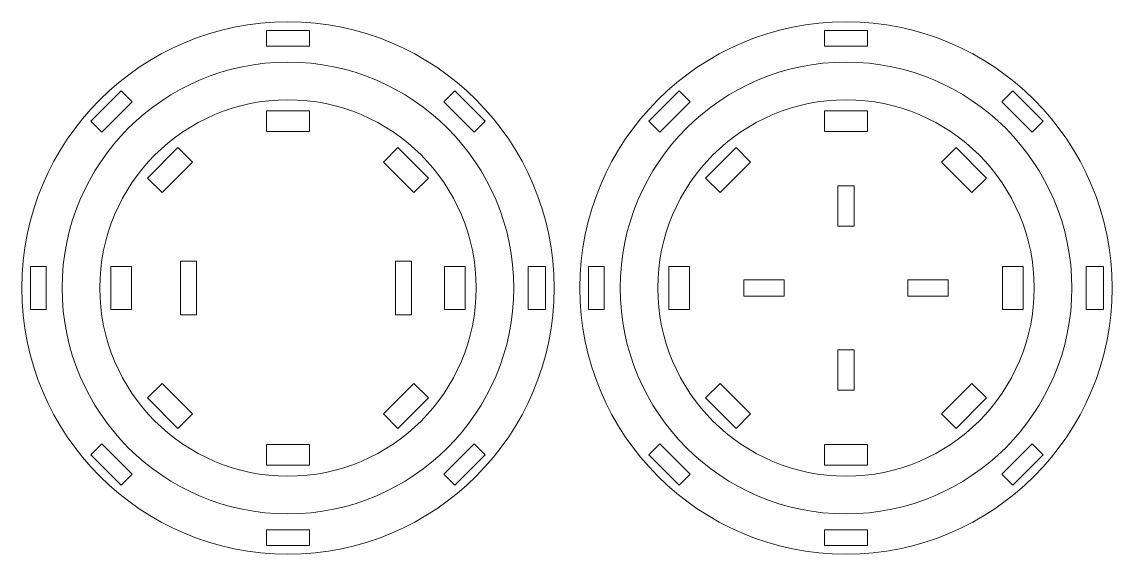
# Model space of a CAD drawing. Header units: millimetres. Extents: x -315 to 314, y -523 to 526.
# Drawn here: x -98.9 to 306.6, y -268.2 to -70.2 of the extents above; entities that cross this region are included whole.
import ezdxf

# ---------------------------------------------------------------- set-up
doc = ezdxf.new("R2010")
doc.units = ezdxf.units.MM
doc.header["$MEASUREMENT"] = 0
doc.layers.add('Camada 1', color=7, linetype='Continuous')

msp = doc.modelspace()

# ---------------------------------------------------------------- linework, layer by layer
at = {"layer": 'Camada 1', "color": 250, "lineweight": 20}
for points in [[(0.0743, -70.2423), (-54.6018, -70.2422), (-98.9257, -114.5659), (-98.9258, -169.242), (-98.9258, -169.242), (-98.9259, -223.9181), (-54.6023, -268.242), (0.0738, -268.2422), (0.0738, -268.2422), (54.7498, -268.2424), (99.0738, -223.9189), (99.0741, -169.2423), (99.0741, -169.2423), (99.0741, -114.5662), (54.7504, -70.2424), (0.0743, -70.2423)], [(207.641, -70.2423), (152.9649, -70.2422), (108.641, -114.5659), (108.6409, -169.242), (108.6409, -169.242), (108.6408, -223.9181), (152.9644, -268.242), (207.6405, -268.2422), (207.6405, -268.2422), (262.3165, -268.2424), (306.6405, -223.9189), (306.6408, -169.2423), (306.6408, -169.2423), (306.6408, -114.5662), (262.3171, -70.2424), (207.641, -70.2423)], [(8.0741, -79.2926), (8.0741, -79.2926), (-7.9258, -79.2926), (-7.9258, -79.2926), (-7.9258, -79.2926), (-7.9258, -79.2926), (-7.9258, -73.4978), (-7.9258, -73.4978), (-7.9258, -73.4978), (-7.9258, -73.4978), (8.0741, -73.4978), (8.0741, -73.4978), (8.0741, -73.4978), (8.0741, -73.4978), (8.0741, -79.2926), (8.0741, -79.2926)], [(215.6408, -79.2926), (215.6408, -79.2926), (199.6409, -79.2926), (199.6409, -79.2926), (199.6409, -79.2926), (199.6409, -79.2926), (199.6409, -73.4978), (199.6409, -73.4978), (199.6409, -73.4978), (199.6409, -73.4978), (215.6408, -73.4978), (215.6408, -73.4978), (215.6408, -73.4978), (215.6408, -73.4978), (215.6408, -79.2926), (215.6408, -79.2926)], [(-83.9258, -169.2421), (-83.9257, -122.8502), (-46.3176, -85.2422), (0.0743, -85.2423), (0.0743, -85.2423), (46.4661, -85.2424), (84.0741, -122.8504), (84.0741, -169.2427), (84.0741, -169.2427), (84.0739, -215.6345), (46.4656, -253.2424), (0.0739, -253.2422), (0.0739, -253.2422), (-46.318, -253.242), (-83.9259, -215.6339), (-83.9258, -169.2421)], [(123.6409, -169.2421), (123.641, -122.8502), (161.2491, -85.2422), (207.641, -85.2423), (207.641, -85.2423), (254.0328, -85.2424), (291.6408, -122.8504), (291.6408, -169.2427), (291.6408, -169.2427), (291.6406, -215.6345), (254.0323, -253.2424), (207.6406, -253.2422), (207.6406, -253.2422), (161.2487, -253.242), (123.6408, -215.6339), (123.6409, -169.2421)], [(-69.1867, -111.2951), (-69.1867, -111.2951), (-73.2842, -107.1976), (-73.2842, -107.1976), (-73.2842, -107.1976), (-73.2842, -107.1976), (-61.9705, -95.8839), (-61.9705, -95.8839), (-61.9705, -95.8839), (-61.9705, -95.8839), (-57.873, -99.9814), (-57.873, -99.9814), (-57.873, -99.9814), (-57.873, -99.9814), (-69.1867, -111.2951), (-69.1867, -111.2951)], [(69.335, -111.2951), (69.335, -111.2951), (58.0213, -99.9814), (58.0213, -99.9814), (58.0213, -99.9814), (58.0213, -99.9814), (62.1188, -95.8839), (62.1188, -95.8839), (62.1188, -95.8839), (62.1188, -95.8839), (73.4325, -107.1976), (73.4325, -107.1976), (73.4325, -107.1976), (73.4325, -107.1976), (69.335, -111.2951), (69.335, -111.2951)], [(138.38, -111.2951), (138.38, -111.2951), (134.2825, -107.1976), (134.2825, -107.1976), (134.2825, -107.1976), (134.2825, -107.1976), (145.5962, -95.8839), (145.5962, -95.8839), (145.5962, -95.8839), (145.5962, -95.8839), (149.6937, -99.9814), (149.6937, -99.9814), (149.6937, -99.9814), (149.6937, -99.9814), (138.38, -111.2951), (138.38, -111.2951)], [(276.9017, -111.2951), (276.9017, -111.2951), (265.588, -99.9814), (265.588, -99.9814), (265.588, -99.9814), (265.588, -99.9814), (269.6855, -95.8839), (269.6855, -95.8839), (269.6855, -95.8839), (269.6855, -95.8839), (280.9992, -107.1976), (280.9992, -107.1976), (280.9992, -107.1976), (280.9992, -107.1976), (276.9017, -111.2951), (276.9017, -111.2951)], [(0.0742, -99.2423), (-38.5856, -99.2422), (-69.9257, -130.5822), (-69.9258, -169.242), (-69.9258, -169.242), (-69.9259, -207.9019), (-38.586, -239.242), (0.0738, -239.2422), (0.0738, -239.2422), (38.7337, -239.2424), (70.0739, -207.9025), (70.0741, -169.2422), (70.0741, -169.2422), (70.0741, -130.5824), (38.7341, -99.2424), (0.0742, -99.2423)], [(277.6408, -169.2422), (277.6408, -130.5824), (246.3008, -99.2424), (207.6409, -99.2423), (207.6409, -99.2423), (168.9811, -99.2422), (137.641, -130.5822), (137.6409, -169.242), (137.6409, -169.242), (137.6408, -207.9019), (168.9807, -239.242), (207.6405, -239.2422), (207.6405, -239.2422), (246.3004, -239.2424), (277.6406, -207.9025), (277.6408, -169.2422)], [(8.0741, -110.9868), (8.0741, -110.9868), (-7.9258, -110.9868), (-7.9258, -110.9868), (-7.9258, -110.9868), (-7.9258, -110.9868), (-7.9258, -103.392), (-7.9258, -103.392), (-7.9258, -103.392), (-7.9258, -103.392), (8.0741, -103.392), (8.0741, -103.392), (8.0741, -103.392), (8.0741, -103.392), (8.0741, -110.9868), (8.0741, -110.9868)], [(215.6408, -110.9868), (215.6408, -110.9868), (199.6409, -110.9868), (199.6409, -110.9868), (199.6409, -110.9868), (199.6409, -110.9868), (199.6409, -103.392), (199.6409, -103.392), (199.6409, -103.392), (199.6409, -103.392), (215.6408, -103.392), (215.6408, -103.392), (215.6408, -103.392), (215.6408, -103.392), (215.6408, -110.9868), (215.6408, -110.9868)], [(-35.4618, -122.3926), (-35.4618, -122.3926), (-46.7755, -133.7063), (-46.7755, -133.7063), (-46.7755, -133.7063), (-46.7755, -133.7063), (-52.1458, -128.336), (-52.1458, -128.336), (-52.1458, -128.336), (-52.1458, -128.336), (-40.8321, -117.0223), (-40.8321, -117.0223), (-40.8321, -117.0223), (-40.8321, -117.0223), (-35.4618, -122.3926), (-35.4618, -122.3926)], [(46.9238, -133.7063), (46.9238, -133.7063), (35.6101, -122.3926), (35.6101, -122.3926), (35.6101, -122.3926), (35.6101, -122.3926), (40.9804, -117.0223), (40.9804, -117.0223), (40.9804, -117.0223), (40.9804, -117.0223), (52.2941, -128.336), (52.2941, -128.336), (52.2941, -128.336), (52.2941, -128.336), (46.9238, -133.7063), (46.9238, -133.7063)], [(172.1049, -122.3926), (172.1049, -122.3926), (160.7912, -133.7063), (160.7912, -133.7063), (160.7912, -133.7063), (160.7912, -133.7063), (155.4209, -128.336), (155.4209, -128.336), (155.4209, -128.336), (155.4209, -128.336), (166.7346, -117.0223), (166.7346, -117.0223), (166.7346, -117.0223), (166.7346, -117.0223), (172.1049, -122.3926), (172.1049, -122.3926)], [(254.4905, -133.7063), (254.4905, -133.7063), (243.1768, -122.3926), (243.1768, -122.3926), (243.1768, -122.3926), (243.1768, -122.3926), (248.5471, -117.0223), (248.5471, -117.0223), (248.5471, -117.0223), (248.5471, -117.0223), (259.8608, -128.336), (259.8608, -128.336), (259.8608, -128.336), (259.8608, -128.336), (254.4905, -133.7063), (254.4905, -133.7063)], [(210.6408, -131.2423), (210.6408, -131.2423), (210.6408, -146.2423), (210.6408, -146.2423), (210.6408, -146.2423), (210.6408, -146.2423), (204.6409, -146.2423), (204.6409, -146.2423), (204.6409, -146.2423), (204.6409, -146.2423), (204.6409, -131.2423), (204.6409, -131.2423), (204.6409, -131.2423), (204.6409, -131.2423), (210.6408, -131.2423), (210.6408, -131.2423)], [(-95.6703, -161.2423), (-95.6703, -161.2423), (-89.8755, -161.2423), (-89.8755, -161.2423), (-89.8755, -161.2423), (-89.8755, -161.2423), (-89.8755, -177.2422), (-89.8755, -177.2422), (-89.8755, -177.2422), (-89.8755, -177.2422), (-95.6703, -177.2422), (-95.6703, -177.2422), (-95.6703, -177.2422), (-95.6703, -177.2422), (-95.6703, -161.2423), (-95.6703, -161.2423)], [(-58.1813, -161.2423), (-58.1813, -161.2423), (-58.1813, -177.2422), (-58.1813, -177.2422), (-58.1813, -177.2422), (-58.1813, -177.2422), (-65.7761, -177.2422), (-65.7761, -177.2422), (-65.7761, -177.2422), (-65.7761, -177.2422), (-65.7761, -161.2423), (-65.7761, -161.2423), (-65.7761, -161.2423), (-65.7761, -161.2423), (-58.1813, -161.2423), (-58.1813, -161.2423)], [(-39.9258, -159.2423), (-39.9258, -159.2423), (-33.9258, -159.2423), (-33.9258, -159.2423), (-33.9258, -159.2423), (-33.9258, -159.2423), (-33.9258, -179.2422), (-33.9258, -179.2422), (-33.9258, -179.2422), (-33.9258, -179.2422), (-39.9258, -179.2422), (-39.9258, -179.2422), (-39.9258, -179.2422), (-39.9258, -179.2422), (-39.9258, -159.2423), (-39.9258, -159.2423)], [(40.0741, -179.2422), (40.0741, -179.2422), (40.0741, -159.2423), (40.0741, -159.2423), (40.0741, -159.2423), (40.0741, -159.2423), (46.0741, -159.2423), (46.0741, -159.2423), (46.0741, -159.2423), (46.0741, -159.2423), (46.0741, -179.2422), (46.0741, -179.2422), (46.0741, -179.2422), (46.0741, -179.2422), (40.0741, -179.2422), (40.0741, -179.2422)], [(58.3296, -177.2422), (58.3296, -177.2422), (58.3296, -161.2423), (58.3296, -161.2423), (58.3296, -161.2423), (58.3296, -161.2423), (65.9244, -161.2423), (65.9244, -161.2423), (65.9244, -161.2423), (65.9244, -161.2423), (65.9244, -177.2422), (65.9244, -177.2422), (65.9244, -177.2422), (65.9244, -177.2422), (58.3296, -177.2422), (58.3296, -177.2422)], [(89.3738, -177.2422), (89.3738, -177.2422), (89.3738, -161.2423), (89.3738, -161.2423), (89.3738, -161.2423), (89.3738, -161.2423), (95.8186, -161.2423), (95.8186, -161.2423), (95.8186, -161.2423), (95.8186, -161.2423), (95.8186, -177.2422), (95.8186, -177.2422), (95.8186, -177.2422), (95.8186, -177.2422), (89.3738, -177.2422), (89.3738, -177.2422)], [(111.8964, -161.2423), (111.8964, -161.2423), (117.6912, -161.2423), (117.6912, -161.2423), (117.6912, -161.2423), (117.6912, -161.2423), (117.6912, -177.2422), (117.6912, -177.2422), (117.6912, -177.2422), (117.6912, -177.2422), (111.8964, -177.2422), (111.8964, -177.2422), (111.8964, -177.2422), (111.8964, -177.2422), (111.8964, -161.2423), (111.8964, -161.2423)], [(149.3854, -161.2423), (149.3854, -161.2423), (149.3854, -177.2422), (149.3854, -177.2422), (149.3854, -177.2422), (149.3854, -177.2422), (141.7906, -177.2422), (141.7906, -177.2422), (141.7906, -177.2422), (141.7906, -177.2422), (141.7906, -161.2423), (141.7906, -161.2423), (141.7906, -161.2423), (141.7906, -161.2423), (149.3854, -161.2423), (149.3854, -161.2423)], [(265.8963, -177.2422), (265.8963, -177.2422), (265.8963, -161.2423), (265.8963, -161.2423), (265.8963, -161.2423), (265.8963, -161.2423), (273.4911, -161.2423), (273.4911, -161.2423), (273.4911, -161.2423), (273.4911, -161.2423), (273.4911, -177.2422), (273.4911, -177.2422), (273.4911, -177.2422), (273.4911, -177.2422), (265.8963, -177.2422), (265.8963, -177.2422)], [(296.9405, -177.2422), (296.9405, -177.2422), (296.9405, -161.2423), (296.9405, -161.2423), (296.9405, -161.2423), (296.9405, -161.2423), (303.3853, -161.2423), (303.3853, -161.2423), (303.3853, -161.2423), (303.3853, -161.2423), (303.3853, -177.2422), (303.3853, -177.2422), (303.3853, -177.2422), (303.3853, -177.2422), (296.9405, -177.2422), (296.9405, -177.2422)], [(169.6409, -166.2423), (169.6409, -166.2423), (184.6409, -166.2423), (184.6409, -166.2423), (184.6409, -166.2423), (184.6409, -166.2423), (184.6409, -172.2422), (184.6409, -172.2422), (184.6409, -172.2422), (184.6409, -172.2422), (169.6409, -172.2422), (169.6409, -172.2422), (169.6409, -172.2422), (169.6409, -172.2422), (169.6409, -166.2423), (169.6409, -166.2423)], [(230.6408, -166.2423), (230.6408, -166.2423), (245.6408, -166.2423), (245.6408, -166.2423), (245.6408, -166.2423), (245.6408, -166.2423), (245.6408, -172.2422), (245.6408, -172.2422), (245.6408, -172.2422), (245.6408, -172.2422), (230.6408, -172.2422), (230.6408, -172.2422), (230.6408, -172.2422), (230.6408, -172.2422), (230.6408, -166.2423), (230.6408, -166.2423)], [(204.6409, -192.2422), (204.6409, -192.2422), (210.6408, -192.2422), (210.6408, -192.2422), (210.6408, -192.2422), (210.6408, -192.2422), (210.6408, -207.2422), (210.6408, -207.2422), (210.6408, -207.2422), (210.6408, -207.2422), (204.6409, -207.2422), (204.6409, -207.2422), (204.6409, -207.2422), (204.6409, -207.2422), (204.6409, -192.2422), (204.6409, -192.2422)], [(-46.7755, -204.7782), (-46.7755, -204.7782), (-35.4618, -216.0919), (-35.4618, -216.0919), (-35.4618, -216.0919), (-35.4618, -216.0919), (-40.8321, -221.4622), (-40.8321, -221.4622), (-40.8321, -221.4622), (-40.8321, -221.4622), (-52.1458, -210.1485), (-52.1458, -210.1485), (-52.1458, -210.1485), (-52.1458, -210.1485), (-46.7755, -204.7782), (-46.7755, -204.7782)], [(35.6101, -216.0919), (35.6101, -216.0919), (46.9238, -204.7782), (46.9238, -204.7782), (46.9238, -204.7782), (46.9238, -204.7782), (52.2941, -210.1485), (52.2941, -210.1485), (52.2941, -210.1485), (52.2941, -210.1485), (40.9804, -221.4622), (40.9804, -221.4622), (40.9804, -221.4622), (40.9804, -221.4622), (35.6101, -216.0919), (35.6101, -216.0919)], [(160.7912, -204.7782), (160.7912, -204.7782), (172.1049, -216.0919), (172.1049, -216.0919), (172.1049, -216.0919), (172.1049, -216.0919), (166.7346, -221.4622), (166.7346, -221.4622), (166.7346, -221.4622), (166.7346, -221.4622), (155.4209, -210.1485), (155.4209, -210.1485), (155.4209, -210.1485), (155.4209, -210.1485), (160.7912, -204.7782), (160.7912, -204.7782)], [(243.1768, -216.0919), (243.1768, -216.0919), (254.4905, -204.7782), (254.4905, -204.7782), (254.4905, -204.7782), (254.4905, -204.7782), (259.8608, -210.1485), (259.8608, -210.1485), (259.8608, -210.1485), (259.8608, -210.1485), (248.5471, -221.4622), (248.5471, -221.4622), (248.5471, -221.4622), (248.5471, -221.4622), (243.1768, -216.0919), (243.1768, -216.0919)], [(-73.2842, -231.2869), (-73.2842, -231.2869), (-69.1867, -227.1894), (-69.1867, -227.1894), (-69.1867, -227.1894), (-69.1867, -227.1894), (-57.873, -238.5031), (-57.873, -238.5031), (-57.873, -238.5031), (-57.873, -238.5031), (-61.9705, -242.6006), (-61.9705, -242.6006), (-61.9705, -242.6006), (-61.9705, -242.6006), (-73.2842, -231.2869), (-73.2842, -231.2869)], [(-7.9258, -227.4977), (-7.9258, -227.4977), (8.0741, -227.4977), (8.0741, -227.4977), (8.0741, -227.4977), (8.0741, -227.4977), (8.0741, -235.0925), (8.0741, -235.0925), (8.0741, -235.0925), (8.0741, -235.0925), (-7.9258, -235.0925), (-7.9258, -235.0925), (-7.9258, -235.0925), (-7.9258, -235.0925), (-7.9258, -227.4977), (-7.9258, -227.4977)], [(58.0213, -238.5031), (58.0213, -238.5031), (69.335, -227.1894), (69.335, -227.1894), (69.335, -227.1894), (69.335, -227.1894), (73.4325, -231.2869), (73.4325, -231.2869), (73.4325, -231.2869), (73.4325, -231.2869), (62.1188, -242.6006), (62.1188, -242.6006), (62.1188, -242.6006), (62.1188, -242.6006), (58.0213, -238.5031), (58.0213, -238.5031)], [(134.2825, -231.2869), (134.2825, -231.2869), (138.38, -227.1894), (138.38, -227.1894), (138.38, -227.1894), (138.38, -227.1894), (149.6937, -238.5031), (149.6937, -238.5031), (149.6937, -238.5031), (149.6937, -238.5031), (145.5962, -242.6006), (145.5962, -242.6006), (145.5962, -242.6006), (145.5962, -242.6006), (134.2825, -231.2869), (134.2825, -231.2869)], [(199.6409, -227.4977), (199.6409, -227.4977), (215.6408, -227.4977), (215.6408, -227.4977), (215.6408, -227.4977), (215.6408, -227.4977), (215.6408, -235.0925), (215.6408, -235.0925), (215.6408, -235.0925), (215.6408, -235.0925), (199.6409, -235.0925), (199.6409, -235.0925), (199.6409, -235.0925), (199.6409, -235.0925), (199.6409, -227.4977), (199.6409, -227.4977)], [(265.588, -238.5031), (265.588, -238.5031), (276.9017, -227.1894), (276.9017, -227.1894), (276.9017, -227.1894), (276.9017, -227.1894), (280.9992, -231.2869), (280.9992, -231.2869), (280.9992, -231.2869), (280.9992, -231.2869), (269.6855, -242.6006), (269.6855, -242.6006), (269.6855, -242.6006), (269.6855, -242.6006), (265.588, -238.5031), (265.588, -238.5031)], [(-7.9258, -259.1919), (-7.9258, -259.1919), (8.0741, -259.1919), (8.0741, -259.1919), (8.0741, -259.1919), (8.0741, -259.1919), (8.0741, -264.9867), (8.0741, -264.9867), (8.0741, -264.9867), (8.0741, -264.9867), (-7.9258, -264.9867), (-7.9258, -264.9867), (-7.9258, -264.9867), (-7.9258, -264.9867), (-7.9258, -259.1919), (-7.9258, -259.1919)], [(199.6409, -259.1919), (199.6409, -259.1919), (215.6408, -259.1919), (215.6408, -259.1919), (215.6408, -259.1919), (215.6408, -259.1919), (215.6408, -264.9867), (215.6408, -264.9867), (215.6408, -264.9867), (215.6408, -264.9867), (199.6409, -264.9867), (199.6409, -264.9867), (199.6409, -264.9867), (199.6409, -264.9867), (199.6409, -259.1919), (199.6409, -259.1919)]]:
    msp.add_open_spline(points, degree=3, knots=[0, 0, 0, 0, 0.2, 0.2, 0.2, 0.2, 0.4, 0.4, 0.4, 0.4, 0.6, 0.6, 0.6, 0.6, 1, 1, 1, 1], dxfattribs=at)

doc.saveas('drawing.dxf')
